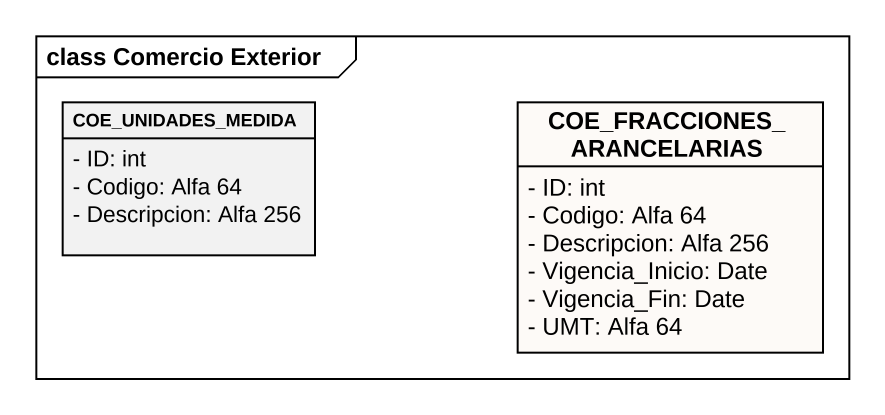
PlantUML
@startuml
mainframe class Comercio Exterior
hide circle
hide empty members
skinparam classAttributeIconSize 0
class COE_UNIDADES_MEDIDA {
  - ID: int
  - Codigo: Alfa 64
  - Descripcion: Alfa 256
}
class COE_FRACCIONES_ARANCELARIAS #FDFAF7 {
  - ID: int
  - Codigo: Alfa 64
  - Descripcion: Alfa 256
  - Vigencia_Inicio: Date
  - Vigencia_Fin: Date
  - UMT: Alfa 64
}
@enduml
